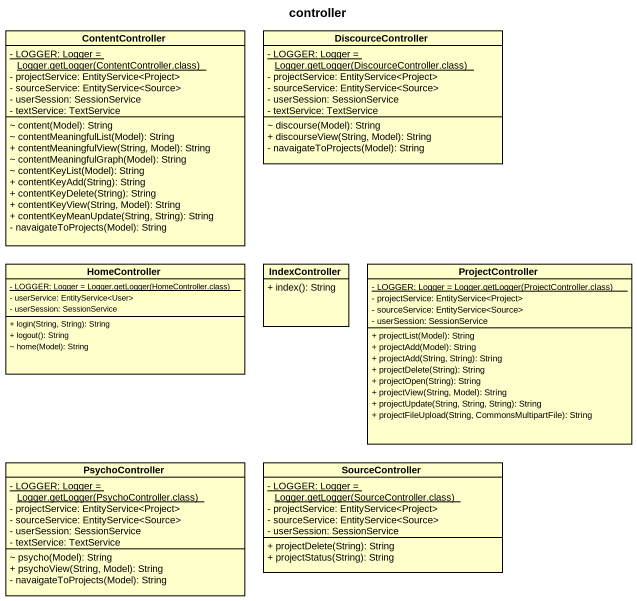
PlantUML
@startuml
title controller
hide circle
hide empty members
skinparam classAttributeIconSize 0
class ContentController {
  {static} {field} - LOGGER: Logger = Logger.getLogger(ContentController.class)
  - projectService: EntityService<Project>
  - sourceService: EntityService<Source>
  - userSession: SessionService
  - textService: TextService
  ~ content(Model): String
  ~ contentMeaningfulList(Model): String
  + contentMeaningfulView(String, Model): String
  ~ contentMeaningfulGraph(Model): String
  ~ contentKeyList(Model): String
  + contentKeyAdd(String): String
  + contentKeyDelete(String): String
  + contentKeyView(String, Model): String
  + contentKeyMeanUpdate(String, String): String
  - navaigateToProjects(Model): String
}
class DiscourceController {
  {static} {field} - LOGGER: Logger = Logger.getLogger(DiscourceController.class)
  - projectService: EntityService<Project>
  - sourceService: EntityService<Source>
  - userSession: SessionService
  - textService: TextService
  ~ discourse(Model): String
  + discourseView(String, Model): String
  - navaigateToProjects(Model): String
}
class HomeController {
  {static} {field} - LOGGER: Logger = Logger.getLogger(HomeController.class)
  - userService: EntityService<User>
  - userSession: SessionService
  + login(String, String): String
  + logout(): String
  ~ home(Model): String
}
class IndexController {
  + index(): String
}
class ProjectController {
  {static} {field} - LOGGER: Logger = Logger.getLogger(ProjectController.class)
  - projectService: EntityService<Project>
  - sourceService: EntityService<Source>
  - userSession: SessionService
  + projectList(Model): String
  + projectAdd(Model): String
  + projectAdd(String, String): String
  + projectDelete(String): String
  + projectOpen(String): String
  + projectView(String, Model): String
  + projectUpdate(String, String, String): String
  + projectFileUpload(String, CommonsMultipartFile): String
}
class PsychoController {
  {static} {field} - LOGGER: Logger = Logger.getLogger(PsychoController.class)
  - projectService: EntityService<Project>
  - sourceService: EntityService<Source>
  - userSession: SessionService
  - textService: TextService
  ~ psycho(Model): String
  + psychoView(String, Model): String
  - navaigateToProjects(Model): String
}
class SourceController {
  {static} {field} - LOGGER: Logger = Logger.getLogger(SourceController.class)
  - projectService: EntityService<Project>
  - sourceService: EntityService<Source>
  - userSession: SessionService
  + projectDelete(String): String
  + projectStatus(String): String
}
@enduml
